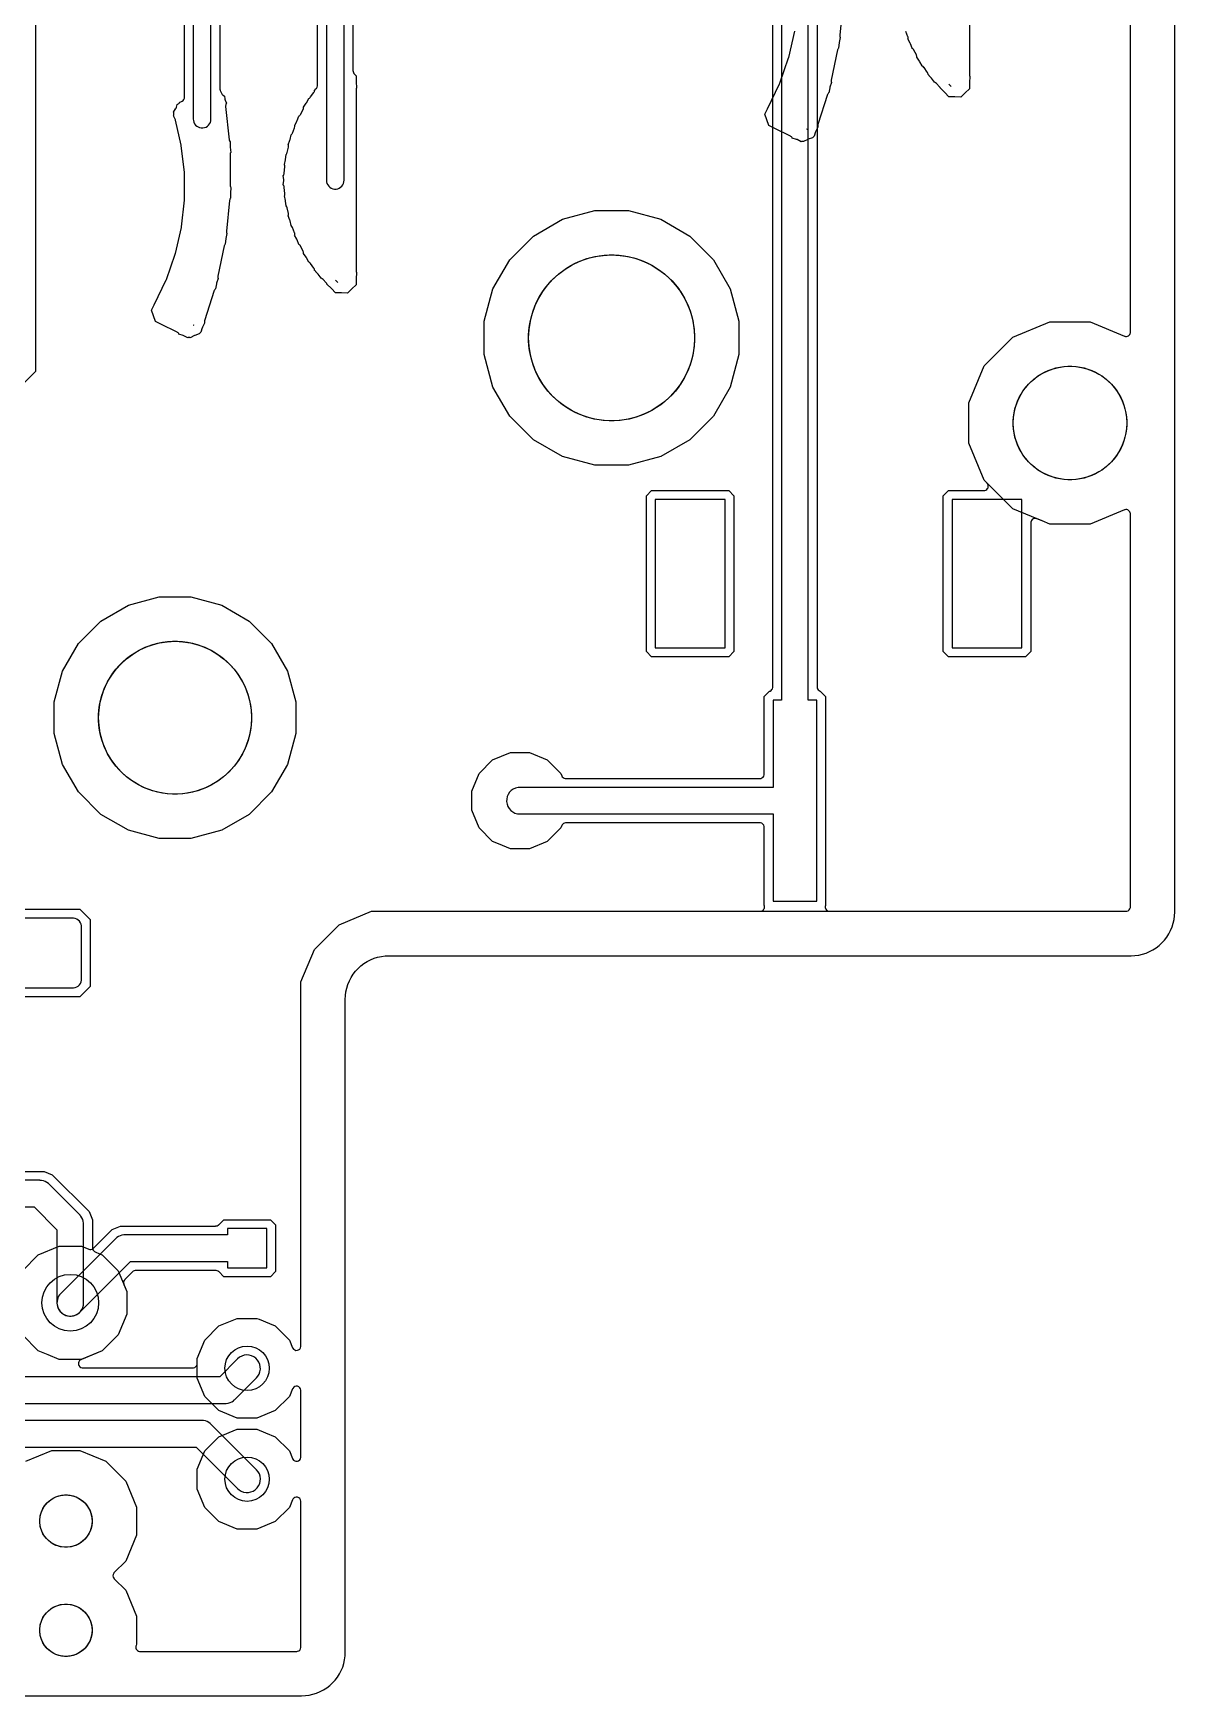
# Model space of a CAD drawing. Header units: millimetres. Extents: x -1 to 70, y 0 to 114.
# Drawn here: x 43.35 to 69.5, y 0 to 38.08 of the extents above; entities that cross this region are included whole.
import ezdxf

# ---------------------------------------------------------------- set-up
doc = ezdxf.new("R2010")
doc.units = ezdxf.units.MM

msp = doc.modelspace()

# ---------------------------------------------------------------- linework, layer by layer
at = {"layer": '16_copper'}
for points in [[(61.308, 41.851), (61.308, 23.103), (61.309, 23.094), (61.31, 23.085, 0.247319), (61.38, 23.008), (61.503, 22.884), (61.503, 18.104), (61.5, 18.097, 0.46808), (61.581, 17.967), (61.583, 17.967), (61.584, 17.967), (61.586, 17.967), (61.595, 17.966), (68.384, 17.966), (68.393, 17.967), (68.402, 17.968, 0.323309), (68.483, 18.052), (68.483, 18.057, 0.009671), (68.484, 18.061), (68.484, 18.066), (68.484, 27.067), (68.484, 27.07), (68.484, 27.074, 0.468078), (68.359, 27.164), (68.346, 27.159), (67.561, 26.834), (66.639, 26.834), (66.459, 26.908), (66.459, 26.908), (66.341, 26.957), (66.338, 26.958), (66.335, 26.96, 0.46808), (66.204, 26.879), (66.203, 26.865), (66.203, 23.916), (66.084, 23.797), (64.316, 23.797), (64.197, 23.916), (64.197, 27.484), (64.316, 27.603), (65.13, 27.603), (65.141, 27.605), (65.151, 27.606, 0.54672), (65.21, 27.763), (65.208, 27.765), (65.208, 27.766), (65.206, 27.768), (65.201, 27.774), (65.137, 27.838), (64.784, 28.689), (64.784, 29.611), (65.137, 30.462), (65.788, 31.113), (66.639, 31.466), (67.561, 31.466), (68.346, 31.141), (68.349, 31.14), (68.353, 31.138, 0.46808), (68.483, 31.219), (68.484, 31.233), (68.484, 61.51)], [(60.495, 41.624), (60.495, 22.8), (60.3, 22.8), (60.3, 20.805), (54.5, 20.805), (54.456, 20.802, 0.930834), (54.5, 20.195), (60.3, 20.195), (60.3, 18.2), (61.3, 18.2), (61.3, 22.8), (61.105, 22.8), (61.105, 41.75)], [(43.102, 9.734), (43.466, 10.098), (43.942, 10.295), (44.458, 10.295), (44.622, 10.227), (44.624, 10.227), (44.625, 10.226, 0.255517), (44.72, 10.24), (44.731, 10.249), (45.162, 10.681), (45.349, 10.758), (47.529, 10.758), (47.536, 10.759), (47.544, 10.759, 0.125733), (47.589, 10.778), (47.596, 10.784), (47.597, 10.785), (47.598, 10.786), (47.6, 10.787), (47.716, 10.903), (48.784, 10.903), (48.903, 10.784), (48.903, 9.716), (48.784, 9.597), (47.716, 9.597), (47.6, 9.713), (47.594, 9.717), (47.589, 9.722, 0.125734), (47.543, 9.741), (47.535, 9.742), (47.533, 9.742), (47.532, 9.742), (47.529, 9.742), (45.702, 9.742), (45.695, 9.741), (45.687, 9.741, 0.125733), (45.642, 9.722), (45.635, 9.716), (45.634, 9.715), (45.633, 9.714), (45.631, 9.713), (45.449, 9.531), (45.448, 9.529), (45.446, 9.528, 0.255514), (45.423, 9.435), (45.427, 9.422), (45.495, 9.258), (45.495, 8.742), (45.298, 8.266), (44.934, 7.902), (44.447, 7.7), (44.443, 7.698), (44.438, 7.696, 0.722103), (44.472, 7.509), (44.486, 7.508), (47.007, 7.508), (47.016, 7.509), (47.025, 7.51, 0.323309), (47.106, 7.594), (47.106, 7.599, 0.009671), (47.107, 7.603), (47.107, 7.608), (47.107, 7.727), (47.281, 8.147), (47.603, 8.469), (48.023, 8.643), (48.477, 8.643), (48.524, 8.623), (48.524, 8.623), (48.766, 8.523), (48.766, 8.523), (48.897, 8.469), (49.219, 8.147), (49.292, 7.972), (49.294, 7.967), (49.296, 7.962, 0.722103), (49.483, 7.996), (49.484, 8.01), (49.484, 16.351), (49.791, 17.092), (50.358, 17.659), (51.099, 17.966), (60.005, 17.966), (60.016, 17.967), (60.027, 17.968, 0.419234), (60.097, 18.105), (60.097, 18.106), (60.097, 19.892), (60.096, 19.901), (60.095, 19.91, 0.323309), (60.011, 19.991), (60.006, 19.991, 0.009671), (60.002, 19.992), (59.997, 19.992), (55.55, 19.992), (55.549, 19.992), (55.547, 19.992, 0.255516), (55.464, 19.943), (55.458, 19.93), (55.435, 19.875), (55.125, 19.565), (54.719, 19.397), (54.281, 19.397), (54.011, 19.508), (54.011, 19.508), (54.011, 19.508), (53.875, 19.565), (53.565, 19.875), (53.397, 20.281), (53.397, 20.719), (53.565, 21.125), (53.875, 21.435), (54.281, 21.603), (54.719, 21.603), (55.125, 21.435), (55.435, 21.125), (55.458, 21.07, 0.265607), (55.537, 21.009), (55.55, 21.008), (59.997, 21.008), (60.006, 21.009), (60.015, 21.01, 0.323309), (60.096, 21.094), (60.096, 21.099, 0.009671), (60.096, 21.103), (60.097, 21.108), (60.097, 22.884), (60.22, 23.008), (60.225, 23.01), (60.234, 23.012, 0.255512), (60.291, 23.089), (60.291, 23.094, 0.009671), (60.292, 23.098), (60.292, 23.103), (60.292, 41.498)], [(22.525, 6.695), (47.75, 6.695), (47.762, 6.696), (47.774, 6.696, 0.144215), (47.935, 6.758), (47.943, 6.765, 0.015626), (47.957, 6.777), (47.966, 6.784), (48.466, 7.284), (48.494, 7.317, 0.930833), (48.034, 7.716), (47.624, 7.305), (22.651, 7.305)], [(32.126, 5.695), (47.084, 5.695), (48.034, 4.744), (48.067, 4.716, 0.930833), (48.466, 5.176), (47.426, 6.216), (47.416, 6.223), (47.408, 6.232, 0.144213), (47.251, 6.302), (47.24, 6.303, 0.015609), (47.221, 6.304), (47.21, 6.305), (32, 6.305)]]:
    msp.add_lwpolyline(points, format="xyb", dxfattribs=at)
msp.add_lwpolyline([(43.406, 51.578), (43.406, 30.332), (28.168, 15.094)], dxfattribs=at)
for points in [[(56.216, 28.184), (55.474, 28.383), (54.81, 28.767), (54.267, 29.31), (53.883, 29.974), (53.684, 30.716), (53.684, 31.484), (53.883, 32.226), (54.267, 32.89), (54.81, 33.433), (55.474, 33.817), (56.216, 34.016), (56.984, 34.016), (57.726, 33.817), (58.39, 33.433), (58.933, 32.89), (59.317, 32.226), (59.516, 31.484), (59.516, 30.716), (59.317, 29.974), (58.933, 29.31), (58.39, 28.767), (57.726, 28.383), (56.984, 28.184)], [(57.516, 23.797), (57.397, 23.916), (57.397, 27.484), (57.516, 27.603), (59.284, 27.603), (59.403, 27.484), (59.403, 23.916), (59.284, 23.797)], [(59.2, 27.4), (57.6, 27.4), (57.6, 24), (59.2, 24)], [(66, 27.4), (64.4, 27.4), (64.4, 24), (66, 24)], [(46.236, 19.634), (45.532, 19.823), (44.902, 20.187), (44.387, 20.702), (44.023, 21.332), (43.834, 22.036), (43.834, 22.764), (44.023, 23.468), (44.387, 24.098), (44.902, 24.613), (45.532, 24.977), (46.236, 25.166), (46.964, 25.166), (47.668, 24.977), (48.298, 24.613), (48.813, 24.098), (49.177, 23.468), (49.366, 22.764), (49.366, 22.036), (49.177, 21.332), (48.813, 20.702), (48.298, 20.187), (47.668, 19.823), (46.964, 19.634)]]:
    msp.add_lwpolyline(points, close=True, dxfattribs=at)
msp.add_lwpolyline([(44.224, 8.696, 0.178544), (44.416, 8.784), (45.576, 9.945), (47.8, 9.945), (47.8, 9.8), (48.7, 9.8), (48.7, 10.7), (47.8, 10.7), (47.8, 10.555), (45.45, 10.555), (45.438, 10.554), (45.426, 10.554, 0.144215), (45.265, 10.492), (45.257, 10.485, 0.015626), (45.243, 10.473), (45.234, 10.466), (43.984, 9.216), (43.956, 9.183, 0.595495), (44.18, 8.696)], format="xyb", close=True, dxfattribs=at)
at = {"layer": '1_copper'}
for points in [[(43.185, 5.37), (43.779, 5.616), (44.421, 5.616), (45.015, 5.37), (45.47, 4.915), (45.716, 4.321), (45.716, 3.679), (45.47, 3.085), (45.206, 2.821), (45.201, 2.814), (45.195, 2.807, 0.323317), (45.197, 2.69), (45.2, 2.686, 0.009764), (45.203, 2.683), (45.206, 2.679), (45.47, 2.415), (45.716, 1.821), (45.716, 1.179), (45.706, 1.154, 0.490443), (45.784, 1.017), (45.798, 1.016), (49.384, 1.016), (49.393, 1.017), (49.402, 1.018, 0.323309), (49.483, 1.102), (49.483, 1.107, 0.009671), (49.484, 1.111), (49.484, 1.116), (49.484, 4.45), (49.483, 4.455), (49.483, 4.46, 0.722103), (49.298, 4.5), (49.292, 4.488), (49.219, 4.313), (48.897, 3.991), (48.477, 3.817), (48.023, 3.817), (47.603, 3.991), (47.281, 4.313), (47.107, 4.733), (47.107, 5.187), (47.281, 5.607), (47.603, 5.929), (48.023, 6.103), (48.477, 6.103), (48.669, 6.023), (48.669, 6.023), (48.897, 5.929), (49.219, 5.607), (49.292, 5.432), (49.294, 5.427), (49.296, 5.422, 0.722103), (49.483, 5.456), (49.484, 5.47), (49.484, 6.99), (49.483, 6.995), (49.483, 7, 0.722103), (49.298, 7.04), (49.292, 7.028), (49.219, 6.853), (48.897, 6.531), (48.477, 6.357), (48.023, 6.357), (47.603, 6.531), (47.281, 6.853), (47.107, 7.273), (47.107, 7.727), (47.281, 8.147), (47.603, 8.469), (48.023, 8.643), (48.477, 8.643), (48.524, 8.623), (48.524, 8.623), (48.766, 8.523), (48.766, 8.523), (48.897, 8.469), (49.219, 8.147), (49.292, 7.972), (49.294, 7.967), (49.296, 7.962, 0.722103), (49.483, 7.996), (49.484, 8.01), (49.484, 16.351), (49.791, 17.092), (50.358, 17.659), (51.099, 17.966), (68.384, 17.966), (68.393, 17.967), (68.402, 17.968, 0.323309), (68.483, 18.052), (68.483, 18.057, 0.009671), (68.484, 18.061), (68.484, 18.066), (68.484, 27.067), (68.484, 27.07), (68.484, 27.074, 0.468078), (68.359, 27.164), (68.346, 27.159), (67.561, 26.834), (66.639, 26.834), (66.459, 26.908), (66.459, 26.908), (66.218, 27.008), (66.218, 27.008), (65.788, 27.187), (65.137, 27.838), (64.784, 28.689), (64.784, 29.611), (65.137, 30.462), (65.788, 31.113), (66.639, 31.466), (67.561, 31.466), (68.346, 31.141), (68.349, 31.14), (68.353, 31.138, 0.46808), (68.483, 31.219), (68.484, 31.233), (68.484, 61.51)], [(50.676, 53.06), (50.676, 37.216), (50.678, 37.207), (50.678, 37.198, 0.125741), (50.699, 37.153), (50.702, 37.15, 0.009645), (50.705, 37.147), (50.709, 37.143), (50.75, 37.105), (50.75, 36.969), (50.75, 36.967), (50.75, 36.965), (50.756, 36.823), (50.756, 36.823), (50.753, 36.816, 0.026396), (50.751, 36.806), (50.75, 36.792), (50.75, 32.628), (50.751, 32.623), (50.751, 32.618, 0.034054), (50.753, 32.603), (50.755, 32.599), (50.756, 32.596), (50.75, 32.455), (50.75, 32.454), (50.75, 32.451), (50.75, 32.315), (50.65, 32.223), (50.649, 32.222), (50.647, 32.22), (50.551, 32.124), (50.415, 32.13), (50.414, 32.13), (50.411, 32.13), (50.275, 32.13), (50.183, 32.23), (50.182, 32.231), (50.18, 32.233), (50.08, 32.333), (50.08, 32.333), (50.078, 32.34, 0.02638), (50.072, 32.349), (50.063, 32.36), (49.991, 32.438), (49.99, 32.438), (49.99, 32.439, 0.104767), (49.948, 32.465), (49.944, 32.466), (49.881, 32.556), (49.88, 32.556), (49.873, 32.566), (49.827, 32.615), (49.826, 32.616), (49.825, 32.618), (49.8, 32.643), (49.799, 32.644), (49.798, 32.646), (49.798, 32.65), (49.797, 32.661, 0.066282), (49.788, 32.686), (49.781, 32.698), (49.706, 32.803), (49.706, 32.804), (49.705, 32.804, 0.104773), (49.667, 32.836), (49.664, 32.837), (49.613, 32.934), (49.612, 32.935), (49.606, 32.946), (49.542, 33.036), (49.542, 33.038), (49.543, 33.05, 0.066278), (49.537, 33.076), (49.532, 33.089), (49.472, 33.203), (49.471, 33.203), (49.471, 33.204, 0.104767), (49.437, 33.24), (49.434, 33.242), (49.396, 33.345), (49.396, 33.346), (49.391, 33.357), (49.339, 33.455), (49.34, 33.457), (49.342, 33.469, 0.066294), (49.34, 33.495), (49.336, 33.509), (49.291, 33.629), (49.291, 33.63), (49.291, 33.631, 0.10477), (49.262, 33.671), (49.259, 33.673), (49.235, 33.78), (49.235, 33.781), (49.231, 33.793), (49.193, 33.896), (49.194, 33.899), (49.197, 33.91, 0.066303), (49.199, 33.936), (49.197, 33.95), (49.168, 34.076), (49.168, 34.077), (49.168, 34.077, 0.104768), (49.145, 34.121), (49.142, 34.124), (49.132, 34.233), (49.132, 34.234), (49.13, 34.246), (49.106, 34.353), (49.107, 34.356), (49.112, 34.366, 0.066291), (49.116, 34.392), (49.116, 34.406), (49.103, 34.547), (49.101, 34.557), (49.099, 34.568), (49.098, 34.569), (49.098, 34.571, 0.041948), (49.089, 34.59), (49.087, 34.592), (49.087, 34.593), (49.085, 34.595), (49.081, 34.602), (49.079, 34.604), (49.088, 34.701), (49.088, 34.703), (49.088, 34.705), (49.088, 34.719), (49.079, 34.816), (49.081, 34.818, 0.116486), (49.101, 34.86), (49.101, 34.862), (49.102, 34.863), (49.102, 34.865), (49.103, 34.873), (49.116, 35.014), (49.116, 35.014), (49.116, 35.015, 0.104775), (49.108, 35.064), (49.106, 35.067), (49.13, 35.174), (49.13, 35.175), (49.132, 35.187), (49.142, 35.297), (49.144, 35.299), (49.152, 35.308, 0.066287), (49.164, 35.331), (49.168, 35.344), (49.197, 35.47), (49.197, 35.471), (49.197, 35.471, 0.104769), (49.195, 35.521), (49.193, 35.524), (49.231, 35.627), (49.231, 35.628), (49.235, 35.64), (49.259, 35.747), (49.261, 35.749), (49.27, 35.757, 0.066277), (49.286, 35.778), (49.291, 35.791), (49.336, 35.912), (49.336, 35.912), (49.336, 35.913, 0.104775), (49.341, 35.962), (49.34, 35.966), (49.391, 36.063), (49.391, 36.064), (49.396, 36.075), (49.434, 36.179), (49.436, 36.18), (49.446, 36.186, 0.066251), (49.464, 36.205), (49.472, 36.217), (49.532, 36.331), (49.532, 36.332), (49.532, 36.333, 0.104771), (49.543, 36.381), (49.543, 36.385), (49.606, 36.474), (49.606, 36.475), (49.613, 36.486), (49.664, 36.583), (49.666, 36.584), (49.677, 36.589, 0.066273), (49.698, 36.606), (49.706, 36.617), (49.781, 36.722), (49.781, 36.723), (49.781, 36.723), (49.787, 36.733), (49.792, 36.744, 0.002671), (49.793, 36.745), (49.795, 36.757), (49.798, 36.768), (49.798, 36.769), (49.798, 36.77), (49.799, 36.775), (49.799, 36.776), (49.825, 36.802), (49.825, 36.803), (49.827, 36.805), (49.837, 36.815, 0.152595), (49.863, 36.869), (49.864, 36.883), (49.864, 41.777)], [(50.067, 42.509), (50.067, 34.71), (50.07, 34.675, 0.915917), (50.473, 34.71), (50.473, 53.186)], [(64.8, 41.282), (64.8, 37.118), (64.801, 37.113), (64.801, 37.108, 0.034105), (64.803, 37.093), (64.805, 37.089), (64.806, 37.086), (64.8, 36.945), (64.8, 36.944), (64.8, 36.941), (64.8, 36.805), (64.7, 36.713), (64.699, 36.712), (64.697, 36.71), (64.601, 36.614), (64.465, 36.62), (64.464, 36.62), (64.461, 36.62), (64.325, 36.62), (64.233, 36.72), (64.232, 36.721), (64.23, 36.723), (64.13, 36.823), (64.13, 36.823), (64.128, 36.83, 0.02638), (64.122, 36.839), (64.113, 36.85), (64.041, 36.928), (64.04, 36.928), (64.04, 36.929, 0.10477), (63.998, 36.955), (63.994, 36.956), (63.931, 37.046), (63.93, 37.046), (63.923, 37.056), (63.877, 37.105), (63.876, 37.106), (63.875, 37.108), (63.85, 37.133), (63.849, 37.134), (63.848, 37.136), (63.848, 37.14), (63.847, 37.151, 0.066282), (63.838, 37.176), (63.831, 37.188), (63.756, 37.293), (63.756, 37.294), (63.755, 37.294, 0.104773), (63.717, 37.326), (63.714, 37.327), (63.663, 37.424), (63.662, 37.425), (63.656, 37.436), (63.592, 37.526), (63.592, 37.528), (63.593, 37.54, 0.066285), (63.587, 37.566), (63.582, 37.579), (63.522, 37.693), (63.521, 37.693), (63.521, 37.694, 0.104771), (63.487, 37.73), (63.484, 37.732), (63.446, 37.835), (63.446, 37.836), (63.441, 37.847), (63.389, 37.945), (63.39, 37.947), (63.392, 37.959, 0.066262), (63.39, 37.985), (63.386, 37.998), (63.341, 38.119)], [(47.626, 39.74), (47.626, 36.809), (47.627, 36.805), (47.627, 36.802, 0.062623), (47.632, 36.777), (47.637, 36.764), (47.673, 36.692), (47.674, 36.69), (47.675, 36.688, 0.062621), (47.69, 36.668), (47.7, 36.659), (47.733, 36.632), (47.74, 36.573, 0.053616), (47.744, 36.552), (47.745, 36.55), (47.746, 36.548), (47.747, 36.547), (47.75, 36.539), (47.777, 36.485), (47.763, 36.445, 0.07311), (47.758, 36.416), (47.759, 36.402), (47.843, 35.638), (47.843, 35.636), (47.843, 35.634, 0.100062), (47.86, 35.591), (47.861, 35.591), (47.861, 35.474), (47.862, 35.472), (47.862, 35.464), (47.875, 35.347), (47.871, 35.341, 0.072859), (47.863, 35.313), (47.862, 35.299), (47.866, 34.588), (47.866, 34.586), (47.866, 34.584, 0.100027), (47.878, 34.54), (47.879, 34.539), (47.867, 34.423), (47.867, 34.423), (47.867, 34.423, 0.003689), (47.867, 34.421), (47.867, 34.413), (47.867, 34.296), (47.863, 34.29, 0.072874), (47.852, 34.263), (47.85, 34.249), (47.779, 33.542), (47.779, 33.54), (47.779, 33.538, 0.100039), (47.786, 33.493), (47.787, 33.492), (47.763, 33.378), (47.763, 33.376), (47.762, 33.368), (47.75, 33.251), (47.745, 33.246, 0.072886), (47.732, 33.22), (47.728, 33.207), (47.583, 32.51), (47.583, 32.508), (47.583, 32.506, 0.100064), (47.586, 32.461), (47.586, 32.46), (47.551, 32.349), (47.55, 32.347), (47.548, 32.339), (47.524, 32.224), (47.519, 32.219, 0.072874), (47.502, 32.195), (47.497, 32.182), (47.277, 31.493), (47.275, 31.482), (47.273, 31.47, 0.051347), (47.274, 31.445), (47.274, 31.444), (47.274, 31.444), (47.275, 31.443), (47.277, 31.435), (47.23, 31.342), (47.23, 31.341), (47.23, 31.341), (47.224, 31.328), (47.193, 31.229), (47.186, 31.224), (47.176, 31.217, 0.051345), (47.16, 31.199), (47.159, 31.198), (47.159, 31.198), (47.159, 31.197), (47.155, 31.19), (47.056, 31.157), (47.055, 31.157), (47.055, 31.157), (47.042, 31.151), (46.949, 31.104), (46.942, 31.105), (46.93, 31.107, 0.051347), (46.905, 31.106), (46.904, 31.106), (46.904, 31.106), (46.903, 31.105), (46.895, 31.103), (46.802, 31.15), (46.801, 31.15), (46.801, 31.15), (46.788, 31.156), (46.689, 31.187), (46.684, 31.194), (46.677, 31.204, 0.062621), (46.659, 31.22), (46.658, 31.221), (46.658, 31.221), (46.657, 31.221), (46.647, 31.227), (46.275, 31.413), (46.275, 31.413), (46.274, 31.414), (46.151, 31.473), (46.108, 31.602), (46.108, 31.603), (46.107, 31.604), (46.062, 31.732), (46.123, 31.854), (46.123, 31.855), (46.124, 31.856), (46.399, 32.429), (46.399, 32.431), (46.403, 32.44), (46.605, 33.02), (46.606, 33.022), (46.608, 33.031), (46.744, 33.631), (46.744, 33.633), (46.746, 33.642), (46.814, 34.253), (46.814, 34.255), (46.815, 34.265), (46.814, 34.88), (46.814, 34.882), (46.813, 34.891), (46.743, 35.502), (46.743, 35.504), (46.741, 35.513), (46.61, 36.086), (46.608, 36.091), (46.607, 36.095), (46.602, 36.108), (46.563, 36.185), (46.569, 36.2, 0.082438), (46.573, 36.232), (46.573, 36.24), (46.572, 36.247), (46.572, 36.249), (46.572, 36.251), (46.571, 36.254), (46.568, 36.269), (46.613, 36.342), (46.615, 36.346), (46.618, 36.35), (46.623, 36.363), (46.63, 36.385, 0.000063), (46.63, 36.385), (46.65, 36.444), (46.664, 36.451, 0.062625), (46.685, 36.465), (46.69, 36.471), (46.696, 36.476), (46.7, 36.482), (46.702, 36.484), (46.702, 36.485), (46.704, 36.488), (46.713, 36.501), (46.736, 36.507, 0.310773), (46.813, 36.59), (46.813, 36.593), (46.813, 36.595), (46.813, 36.597), (46.814, 36.604), (46.814, 40.118)], [(47.017, 39.95), (47.017, 36.11), (47.02, 36.075, 0.915917), (47.423, 36.11), (47.423, 39.866)], [(61.9, 38.739), (61.829, 38.032), (61.829, 38.03), (61.829, 38.028, 0.100039), (61.836, 37.983), (61.837, 37.982), (61.813, 37.868), (61.813, 37.866), (61.812, 37.858), (61.8, 37.741), (61.795, 37.736, 0.072886), (61.782, 37.71), (61.778, 37.697), (61.633, 37), (61.633, 36.998), (61.633, 36.996, 0.100064), (61.636, 36.951), (61.636, 36.95), (61.601, 36.839), (61.6, 36.837), (61.598, 36.829), (61.574, 36.714), (61.569, 36.709, 0.072874), (61.552, 36.685), (61.547, 36.672), (61.327, 35.983), (61.325, 35.972), (61.323, 35.96, 0.051347), (61.324, 35.935), (61.324, 35.934), (61.324, 35.934), (61.325, 35.933), (61.327, 35.925), (61.28, 35.832), (61.28, 35.831), (61.28, 35.831), (61.274, 35.818), (61.243, 35.719), (61.236, 35.714), (61.226, 35.707, 0.051347), (61.21, 35.689), (61.209, 35.688), (61.209, 35.688), (61.209, 35.687), (61.205, 35.68), (61.106, 35.647), (61.105, 35.647), (61.105, 35.647), (61.092, 35.641), (60.999, 35.594), (60.992, 35.595), (60.98, 35.597, 0.051347), (60.955, 35.596), (60.954, 35.596), (60.954, 35.596), (60.953, 35.595), (60.945, 35.593), (60.852, 35.64), (60.851, 35.64), (60.851, 35.64), (60.838, 35.646), (60.739, 35.677), (60.734, 35.684), (60.727, 35.694, 0.062627), (60.709, 35.71), (60.708, 35.711), (60.708, 35.711), (60.707, 35.711), (60.697, 35.717), (60.325, 35.903), (60.325, 35.903), (60.324, 35.904), (60.201, 35.963), (60.158, 36.092), (60.158, 36.093), (60.157, 36.094), (60.112, 36.222), (60.173, 36.344), (60.173, 36.345), (60.174, 36.346), (60.449, 36.919), (60.449, 36.921), (60.453, 36.93), (60.655, 37.51), (60.656, 37.512), (60.658, 37.521), (60.794, 38.121)], [(34.899, 12.008), (43.601, 12.008), (43.788, 11.931), (44.631, 11.088), (44.708, 10.901), (44.708, 10.259), (44.708, 10.257), (44.708, 10.255, 0.255509), (44.757, 10.172), (44.77, 10.166), (44.873, 10.123), (44.873, 10.123), (44.873, 10.123), (44.934, 10.098), (45.298, 9.734), (45.495, 9.258), (45.495, 8.742), (45.298, 8.266), (44.934, 7.902), (44.458, 7.705), (43.942, 7.705), (43.692, 7.808), (43.691, 7.808), (43.466, 7.902), (43.102, 8.266)], [(35.126, 11.195), (43.374, 11.195), (43.895, 10.674), (43.895, 9), (43.898, 8.956, 0.3742), (44.201, 8.695), (44.245, 8.699, 0.37152), (44.505, 9), (44.505, 10.8), (44.504, 10.812), (44.504, 10.824, 0.144215), (44.442, 10.985), (44.435, 10.993, 0.015626), (44.423, 11.007), (44.416, 11.016), (43.716, 11.716), (43.706, 11.723), (43.698, 11.732, 0.144213), (43.541, 11.802), (43.53, 11.803, 0.015609), (43.511, 11.804), (43.5, 11.805), (35, 11.805)]]:
    msp.add_lwpolyline(points, format="xyb", dxfattribs=at)
for points in [[(64.327, 36.911), (64.327, 36.911), (64.381, 36.859)], [(61.078, 35.882), (61.081, 35.888), (61.074, 35.877)], [(56.216, 28.184), (55.474, 28.383), (54.81, 28.767), (54.267, 29.31), (53.883, 29.974), (53.684, 30.716), (53.684, 31.484), (53.883, 32.226), (54.267, 32.89), (54.81, 33.433), (55.474, 33.817), (56.216, 34.016), (56.984, 34.016), (57.726, 33.817), (58.39, 33.433), (58.933, 32.89), (59.317, 32.226), (59.516, 31.484), (59.516, 30.716), (59.317, 29.974), (58.933, 29.31), (58.39, 28.767), (57.726, 28.383), (56.984, 28.184)], [(50.277, 32.421), (50.277, 32.421), (50.331, 32.369)], [(47.028, 31.392), (47.031, 31.398), (47.024, 31.387)], [(46.236, 19.634), (45.532, 19.823), (44.902, 20.187), (44.387, 20.702), (44.023, 21.332), (43.834, 22.036), (43.834, 22.764), (44.023, 23.468), (44.387, 24.098), (44.902, 24.613), (45.532, 24.977), (46.236, 25.166), (46.964, 25.166), (47.668, 24.977), (48.298, 24.613), (48.813, 24.098), (49.177, 23.468), (49.366, 22.764), (49.366, 22.036), (49.177, 21.332), (48.813, 20.702), (48.298, 20.187), (47.668, 19.823), (46.964, 19.634)]]:
    msp.add_lwpolyline(points, close=True, dxfattribs=at)
for points in [[(42.888, 18.013), (44.422, 18.013), (44.658, 17.777), (44.658, 16.243), (44.422, 16.007), (43.111, 16.007)], [(43.035, 16.21), (44.275, 16.21), (44.313, 16.218), (44.35, 16.233), (44.382, 16.255), (44.41, 16.283), (44.432, 16.315), (44.447, 16.352), (44.455, 16.39), (44.455, 17.63), (44.447, 17.668), (44.432, 17.705), (44.41, 17.737), (44.382, 17.765), (44.35, 17.787), (44.313, 17.802), (44.275, 17.81), (43.035, 17.81)]]:
    msp.add_lwpolyline(points, dxfattribs=at)
at = {"layer": 'drills_NPTH'}
for centre, radius in [((56.6, 31.1), 1.9), ((67.1, 29.15), 1.3), ((46.6, 22.4), 1.75), ((44.1, 4), 0.6), ((44.1, 1.5), 0.6)]:
    msp.add_circle(centre, radius, dxfattribs=at)
at = {"layer": 'drills_PTH'}
for centre, radius in [((44.2, 9), 0.65), ((48.25, 7.5), 0.508), ((48.25, 4.96), 0.508)]:
    msp.add_circle(centre, radius, dxfattribs=at)
at = {"layer": 'holes'}
for points in [[(58.5, 31.043), (58.493, 30.928), (58.479, 30.814), (58.459, 30.701), (58.431, 30.59), (58.397, 30.48), (58.356, 30.373), (58.309, 30.268), (58.256, 30.166), (58.196, 30.068), (58.131, 29.973), (58.06, 29.883), (57.984, 29.797), (57.903, 29.716), (57.817, 29.64), (57.727, 29.569), (57.632, 29.504), (57.534, 29.444), (57.432, 29.391), (57.327, 29.344), (57.22, 29.303), (57.11, 29.269), (56.999, 29.241), (56.886, 29.221), (56.772, 29.207), (56.657, 29.2), (56.543, 29.2), (56.428, 29.207), (56.314, 29.221), (56.201, 29.241), (56.09, 29.269), (55.98, 29.303), (55.873, 29.344), (55.768, 29.391), (55.666, 29.444), (55.568, 29.504), (55.473, 29.569), (55.383, 29.64), (55.297, 29.716), (55.216, 29.797), (55.14, 29.883), (55.069, 29.973), (55.004, 30.068), (54.944, 30.166), (54.891, 30.268), (54.844, 30.373), (54.803, 30.48), (54.769, 30.59), (54.741, 30.701), (54.721, 30.814), (54.707, 30.928), (54.7, 31.043), (54.7, 31.157), (54.707, 31.272), (54.721, 31.386), (54.741, 31.499), (54.769, 31.61), (54.803, 31.72), (54.844, 31.827), (54.891, 31.932), (54.944, 32.034), (55.004, 32.132), (55.069, 32.227), (55.14, 32.317), (55.216, 32.403), (55.297, 32.484), (55.383, 32.56), (55.473, 32.631), (55.568, 32.696), (55.666, 32.756), (55.768, 32.809), (55.873, 32.856), (55.98, 32.897), (56.09, 32.931), (56.201, 32.959), (56.314, 32.979), (56.428, 32.993), (56.543, 33), (56.657, 33), (56.772, 32.993), (56.886, 32.979), (56.999, 32.959), (57.11, 32.931), (57.22, 32.897), (57.327, 32.856), (57.432, 32.809), (57.534, 32.756), (57.632, 32.696), (57.727, 32.631), (57.817, 32.56), (57.903, 32.484), (57.984, 32.403), (58.06, 32.317), (58.131, 32.227), (58.196, 32.132), (58.256, 32.034), (58.309, 31.932), (58.356, 31.827), (58.397, 31.72), (58.431, 31.61), (58.459, 31.499), (58.479, 31.386), (58.493, 31.272), (58.5, 31.157), (58.5, 31.043)], [(68.4, 29.104), (68.393, 29.011), (68.38, 28.919), (68.36, 28.828), (68.334, 28.739), (68.302, 28.652), (68.263, 28.568), (68.219, 28.486), (68.169, 28.408), (68.113, 28.334), (68.052, 28.264), (67.986, 28.198), (67.916, 28.137), (67.842, 28.081), (67.764, 28.031), (67.682, 27.987), (67.598, 27.948), (67.511, 27.916), (67.422, 27.89), (67.331, 27.87), (67.239, 27.857), (67.146, 27.85), (67.054, 27.85), (66.961, 27.857), (66.869, 27.87), (66.778, 27.89), (66.689, 27.916), (66.602, 27.948), (66.518, 27.987), (66.436, 28.031), (66.358, 28.081), (66.284, 28.137), (66.214, 28.198), (66.148, 28.264), (66.087, 28.334), (66.031, 28.408), (65.981, 28.486), (65.937, 28.568), (65.898, 28.652), (65.866, 28.739), (65.84, 28.828), (65.82, 28.919), (65.807, 29.011), (65.8, 29.104), (65.8, 29.196), (65.807, 29.289), (65.82, 29.381), (65.84, 29.472), (65.866, 29.561), (65.898, 29.648), (65.937, 29.732), (65.981, 29.814), (66.031, 29.892), (66.087, 29.966), (66.148, 30.036), (66.214, 30.102), (66.284, 30.163), (66.358, 30.219), (66.436, 30.269), (66.518, 30.313), (66.602, 30.352), (66.689, 30.384), (66.778, 30.41), (66.869, 30.43), (66.961, 30.443), (67.054, 30.45), (67.146, 30.45), (67.239, 30.443), (67.331, 30.43), (67.422, 30.41), (67.511, 30.384), (67.598, 30.352), (67.682, 30.313), (67.764, 30.269), (67.842, 30.219), (67.916, 30.163), (67.986, 30.102), (68.052, 30.036), (68.113, 29.966), (68.169, 29.892), (68.219, 29.814), (68.263, 29.732), (68.302, 29.648), (68.334, 29.561), (68.36, 29.472), (68.38, 29.381), (68.393, 29.289), (68.4, 29.196), (68.4, 29.104)], [(48.35, 22.343), (48.343, 22.228), (48.328, 22.115), (48.305, 22.002), (48.276, 21.892), (48.239, 21.783), (48.195, 21.677), (48.144, 21.575), (48.087, 21.475), (48.023, 21.38), (47.953, 21.289), (47.878, 21.203), (47.797, 21.122), (47.711, 21.047), (47.62, 20.977), (47.525, 20.913), (47.425, 20.856), (47.323, 20.805), (47.217, 20.761), (47.108, 20.724), (46.998, 20.695), (46.885, 20.672), (46.772, 20.657), (46.657, 20.65), (46.543, 20.65), (46.428, 20.657), (46.315, 20.672), (46.202, 20.695), (46.092, 20.724), (45.983, 20.761), (45.877, 20.805), (45.775, 20.856), (45.675, 20.913), (45.58, 20.977), (45.489, 21.047), (45.403, 21.122), (45.322, 21.203), (45.247, 21.289), (45.177, 21.38), (45.113, 21.475), (45.056, 21.575), (45.005, 21.677), (44.961, 21.783), (44.924, 21.892), (44.895, 22.002), (44.872, 22.115), (44.857, 22.228), (44.85, 22.343), (44.85, 22.457), (44.857, 22.572), (44.872, 22.685), (44.895, 22.798), (44.924, 22.908), (44.961, 23.017), (45.005, 23.123), (45.056, 23.225), (45.113, 23.325), (45.177, 23.42), (45.247, 23.511), (45.322, 23.597), (45.403, 23.678), (45.489, 23.753), (45.58, 23.823), (45.675, 23.887), (45.775, 23.944), (45.877, 23.995), (45.983, 24.039), (46.092, 24.076), (46.202, 24.105), (46.315, 24.128), (46.428, 24.143), (46.543, 24.15), (46.657, 24.15), (46.772, 24.143), (46.885, 24.128), (46.998, 24.105), (47.108, 24.076), (47.217, 24.039), (47.323, 23.995), (47.425, 23.944), (47.525, 23.887), (47.62, 23.823), (47.711, 23.753), (47.797, 23.678), (47.878, 23.597), (47.953, 23.511), (48.023, 23.42), (48.087, 23.325), (48.144, 23.225), (48.195, 23.123), (48.239, 23.017), (48.276, 22.908), (48.305, 22.798), (48.328, 22.685), (48.343, 22.572), (48.35, 22.457), (48.35, 22.343)], [(44.134, 4.6), (44.201, 4.592), (44.266, 4.577), (44.33, 4.555), (44.391, 4.526), (44.448, 4.49), (44.5, 4.448), (44.548, 4.4), (44.59, 4.348), (44.626, 4.291), (44.655, 4.23), (44.677, 4.166), (44.692, 4.101), (44.7, 4.034), (44.7, 3.966), (44.692, 3.899), (44.677, 3.834), (44.655, 3.77), (44.626, 3.709), (44.59, 3.652), (44.548, 3.6), (44.5, 3.552), (44.448, 3.51), (44.391, 3.474), (44.33, 3.445), (44.266, 3.423), (44.201, 3.408), (44.134, 3.4), (44.066, 3.4), (43.999, 3.408), (43.934, 3.423), (43.87, 3.445), (43.809, 3.474), (43.752, 3.51), (43.7, 3.552), (43.652, 3.6), (43.61, 3.652), (43.574, 3.709), (43.545, 3.77), (43.523, 3.834), (43.508, 3.899), (43.5, 3.966), (43.5, 4.034), (43.508, 4.101), (43.523, 4.166), (43.545, 4.23), (43.574, 4.291), (43.61, 4.348), (43.652, 4.4), (43.7, 4.448), (43.752, 4.49), (43.809, 4.526), (43.87, 4.555), (43.934, 4.577), (43.999, 4.592), (44.066, 4.6), (44.134, 4.6)], [(44.134, 2.1), (44.201, 2.092), (44.266, 2.077), (44.33, 2.055), (44.391, 2.026), (44.448, 1.99), (44.5, 1.948), (44.548, 1.9), (44.59, 1.848), (44.626, 1.791), (44.655, 1.73), (44.677, 1.666), (44.692, 1.601), (44.7, 1.534), (44.7, 1.466), (44.692, 1.399), (44.677, 1.334), (44.655, 1.27), (44.626, 1.209), (44.59, 1.152), (44.548, 1.1), (44.5, 1.052), (44.448, 1.01), (44.391, 0.974), (44.33, 0.945), (44.266, 0.923), (44.201, 0.908), (44.134, 0.9), (44.066, 0.9), (43.999, 0.908), (43.934, 0.923), (43.87, 0.945), (43.809, 0.974), (43.752, 1.01), (43.7, 1.052), (43.652, 1.1), (43.61, 1.152), (43.574, 1.209), (43.545, 1.27), (43.523, 1.334), (43.508, 1.399), (43.5, 1.466), (43.5, 1.534), (43.508, 1.601), (43.523, 1.666), (43.545, 1.73), (43.574, 1.791), (43.61, 1.848), (43.652, 1.9), (43.7, 1.948), (43.752, 1.99), (43.809, 2.026), (43.87, 2.055), (43.934, 2.077), (43.999, 2.092), (44.066, 2.1), (44.134, 2.1)]]:
    msp.add_lwpolyline(points, close=True, dxfattribs=at)
at = {"layer": 'outline'}
msp.add_lwpolyline([(43, 0), (49.5, 0), (49.587, 0.004), (49.674, 0.015), (49.759, 0.034), (49.842, 0.06), (49.923, 0.094), (50, 0.134), (50.074, 0.181), (50.143, 0.234), (50.207, 0.293), (50.266, 0.357), (50.319, 0.426), (50.366, 0.5), (50.406, 0.577), (50.44, 0.658), (50.466, 0.741), (50.485, 0.826), (50.496, 0.913), (50.5, 1), (50.5, 15.95), (50.504, 16.037), (50.515, 16.124), (50.534, 16.209), (50.56, 16.292), (50.594, 16.373), (50.634, 16.45), (50.681, 16.524), (50.734, 16.593), (50.793, 16.657), (50.857, 16.716), (50.926, 16.769), (51, 16.816), (51.077, 16.856), (51.158, 16.89), (51.241, 16.916), (51.326, 16.935), (51.413, 16.946), (51.5, 16.95), (68.5, 16.95), (68.587, 16.954), (68.674, 16.965), (68.759, 16.984), (68.842, 17.01), (68.923, 17.044), (69, 17.084), (69.074, 17.131), (69.143, 17.184), (69.207, 17.243), (69.266, 17.307), (69.319, 17.376), (69.366, 17.45), (69.406, 17.527), (69.44, 17.608), (69.466, 17.691), (69.485, 17.776), (69.496, 17.863), (69.5, 17.95), (69.5, 81.5)], dxfattribs=at)

doc.saveas('drawing.dxf')
